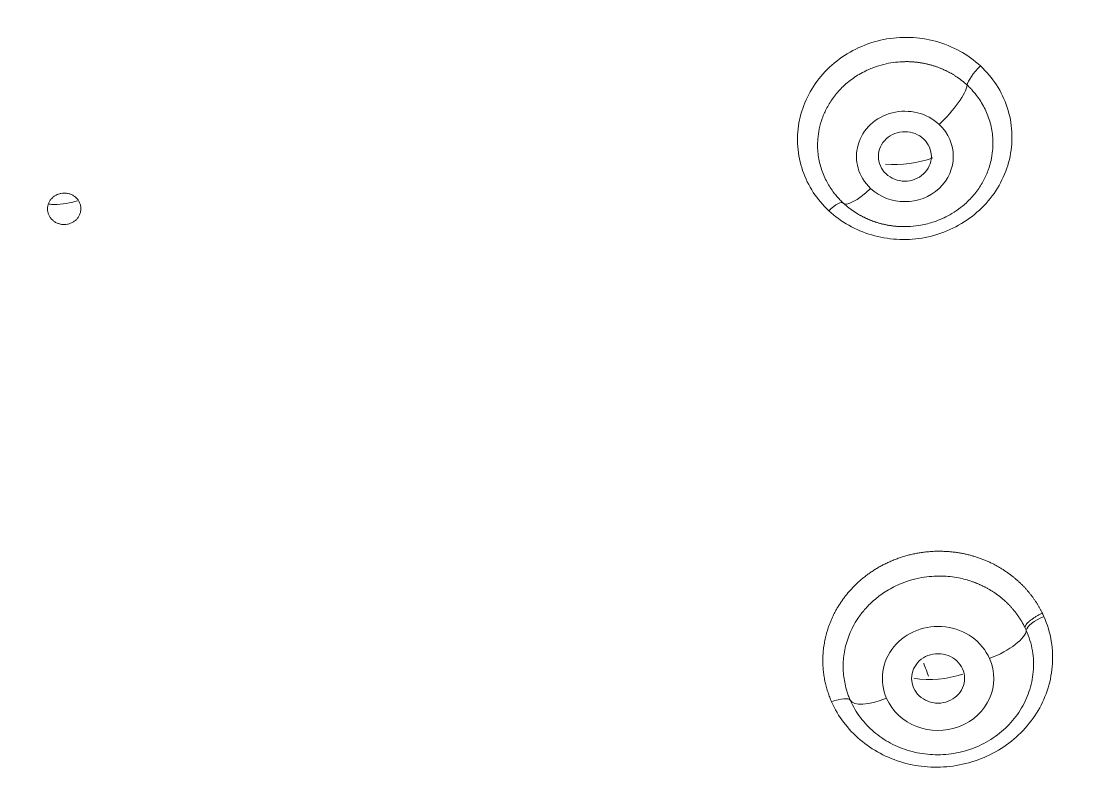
# Model space of a CAD drawing. Extents: x 1797 to 2925, y 0 to 827.
# Drawn here: x 2286.64 to 2302.77, y 564.28 to 575.85 of the extents above; entities that cross this region are included whole.
import ezdxf

# ---------------------------------------------------------------- set-up
doc = ezdxf.new("R2010")
doc.units = 0
doc.header["$LTSCALE"] = 30
doc.header["$MEASUREMENT"] = 0
doc.layers.add('1', color=7, linetype='CONTINUOUS')

msp = doc.modelspace()

# ---------------------------------------------------------------- linework, layer by layer
at = {"layer": '1', "color": 7, "linetype": 'Continuous', "lineweight": 18}
for centre, major_axis, ratio, start_param, end_param in [((2265.366, 552.468), (57.67, 0), 0.93358, 5.498085, 8.635877), ((2265.366, 552.451), (57.518, 0), 0.93358, 5.498085, 10.209879), ((2301.124, 575.073), (-0.204, -0.22), 0.261418, 4.491237, 5.940965), ((2298.835, 572.887), (0.205, 0.219), 0.262001, 6.251095, 7.630131), ((2302.081, 566.759), (-0.274, -0.122), 0.331089, 4.608517, 6.119946), ((2300.473, 566.139), (1.44, 0), 0.93358, 0.392699, 0.425875), ((2265.366, 554.875), (36.924, 0), 0.93358, 0.327432, 0.333461), ((2298.877, 565.47), (0.274, 0.122), 0.331089, 0.027191, 1.463259)]:
    msp.add_ellipse(centre, major_axis=major_axis, ratio=ratio, start_param=start_param, end_param=end_param, dxfattribs=at)
at = {"layer": '1', "color": 7, "linetype": 'Continuous', "lineweight": 13}
for centre, major_axis, ratio, start_param, end_param in [((2265.366, 552.269), (57.048, 0), 0.93358, 5.498085, 10.209879), ((2265.366, 552.249), (56.129, 0), 0.93358, 5.397226, 10.310738), ((2265.366, 552.333), (55.427, 0), 0.93358, 5.397283, 10.31068), ((2265.366, 552.862), (-51, 0), 0.93358, 1.799723, 4.712389), ((2300.489, 574.505), (0.409, 0.439), 0.253404, 4.447342, 5.941751), ((2299.972, 573.807), (0.731, 0), 0.93358, 0.785398, 3.926991), ((2299.972, 573.807), (0.731, 0), 0.93358, 3.926991, 7.068583), ((2299.455, 573.539), (-0.409, -0.439), 0.253404, 6.251171, 7.588935), ((2300.473, 565.927), (0.841, 0), 0.93358, 0.392699, 3.534292), ((2301.25, 566.443), (0.548, 0.243), 0.331089, 4.566534, 6.11991), ((2300.473, 565.927), (0.841, 0), 0.93358, 3.534292, 6.675884), ((2299.696, 565.842), (-0.548, -0.243), 0.331089, 0.027191, 1.424941)]:
    msp.add_ellipse(centre, major_axis=major_axis, ratio=ratio, start_param=start_param, end_param=end_param, dxfattribs=at)
at = {"layer": '1', "color": 7, "linetype": 'Continuous', "lineweight": 18}
for points, knots in [([(2324.103, 567.902), (2324.088, 567.986), (2323.967, 568.678), (2323.684, 570.135), (2323.151, 572.408), (2322.395, 575.062), (2321.407, 577.92), (2320.211, 580.816), (2318.387, 584.587), (2315.688, 589.115), (2312.467, 593.336), (2309.6, 596.494), (2307.322, 598.735), (2305.027, 600.757), (2302.859, 602.479), (2300.966, 603.853), (2299.401, 604.905), (2298.193, 605.67), (2297.245, 606.244), (2296.322, 606.782), (2295.177, 607.423), (2293.67, 608.216), (2291.351, 609.347), (2288.174, 610.707), (2284.095, 612.141), (2279.565, 613.371), (2274.59, 614.315), (2269.923, 614.806), (2265.687, 614.951), (2261.973, 614.863), (2258.206, 614.549), (2254.201, 613.972), (2250.216, 613.129), (2246.437, 612.059), (2243.392, 611), (2241.003, 610.044), (2239.194, 609.244), (2237.724, 608.543), (2236.42, 607.882), (2235.112, 607.181), (2233.644, 606.345), (2231.831, 605.239), (2229.597, 603.751), (2226.944, 601.781), (2224.021, 599.322), (2220.911, 596.309), (2217.801, 592.769), (2214.939, 588.87), (2212.49, 584.842), (2210.499, 580.847), (2208.927, 576.932), (2207.737, 573.136), (2206.971, 569.945), (2206.646, 568.019), (2206.544, 567.319)], [0, 0, 0, 0, 0.001588, 0.013126, 0.027789, 0.04558, 0.065218, 0.084873, 0.104532, 0.143846, 0.183174, 0.202849, 0.222528, 0.241892, 0.258858, 0.273049, 0.284465, 0.293107, 0.298976, 0.304539, 0.312444, 0.322691, 0.335281, 0.358941, 0.384767, 0.412706, 0.442761, 0.474929, 0.496111, 0.51812, 0.540956, 0.563325, 0.590147, 0.613541, 0.633505, 0.647888, 0.659751, 0.669092, 0.677224, 0.686109, 0.695892, 0.707751, 0.724579, 0.744632, 0.76791, 0.794412, 0.824139, 0.854874, 0.884154, 0.911977, 0.938344, 0.963257, 0.986713, 1, 1, 1, 1]), ([(2206.477, 567.001), (2206.734, 568.705), (2207.436, 572.186), (2208.761, 576.463), (2209.776, 579.02), (2210.497, 580.707), (2210.88, 581.543), (2212.904, 585.674), (2215.365, 589.62), (2218.31, 593.238), (2219.525, 594.658), (2220.151, 595.354), (2222.085, 597.396), (2224.806, 600.002), (2228.533, 602.932), (2230.898, 604.531), (2232.503, 605.56), (2233.319, 606.056), (2237.461, 608.44), (2241.855, 610.444), (2246.457, 611.925), (2248.313, 612.474), (2249.248, 612.728), (2252.071, 613.423), (2255.884, 614.177), (2260.727, 614.681), (2263.645, 614.782), (2265.592, 614.805), (2266.565, 614.794), (2271.428, 614.628), (2276.274, 614.014), (2280.982, 612.857), (2282.851, 612.352), (2283.78, 612.077), (2286.541, 611.191), (2290.16, 609.839), (2294.485, 607.746), (2296.972, 606.316), (2298.604, 605.325), (2299.407, 604.811), (2303.351, 602.149), (2307.014, 599.125), (2310.239, 595.722), (2311.493, 594.331), (2312.101, 593.622), (2313.869, 591.452), (2316.073, 588.451), (2318.424, 584.466), (2319.64, 581.987), (2320.407, 580.317), (2320.768, 579.473), (2322.462, 575.213), (2323.559, 571.324), (2324.199, 567.366), (2324.254, 567.002)], [0, 0, 0, 0, 0.032488, 0.066794, 0.083947, 0.083947, 0.1011, 0.1011, 0.169711, 0.186864, 0.186864, 0.204017, 0.204017, 0.238323, 0.272629, 0.289782, 0.289782, 0.306935, 0.306935, 0.375547, 0.3927, 0.3927, 0.409853, 0.409853, 0.444159, 0.478464, 0.495617, 0.495617, 0.51277, 0.51277, 0.581382, 0.598535, 0.598535, 0.615688, 0.615688, 0.649994, 0.6843, 0.701453, 0.701453, 0.718606, 0.718606, 0.787218, 0.804371, 0.804371, 0.821524, 0.821524, 0.855829, 0.890135, 0.907288, 0.907288, 0.924441, 0.924441, 0.993053, 1, 1, 1, 1]), ([(2299.042, 573.104), (2299.046, 573.1), (2299.054, 573.093), (2299.067, 573.081), (2299.08, 573.07), (2299.093, 573.059), (2299.106, 573.048), (2299.12, 573.037), (2299.134, 573.026), (2299.147, 573.016), (2299.162, 573.005), (2299.176, 572.995), (2299.191, 572.985), (2299.205, 572.975), (2299.22, 572.965), (2299.235, 572.955), (2299.251, 572.946), (2299.266, 572.936), (2299.282, 572.927), (2299.298, 572.918), (2299.314, 572.909), (2299.33, 572.901), (2299.347, 572.892), (2299.364, 572.884), (2299.38, 572.876), (2299.397, 572.868), (2299.415, 572.861), (2299.432, 572.853), (2299.45, 572.846), (2299.467, 572.839), (2299.485, 572.832), (2299.503, 572.826), (2299.522, 572.82), (2299.54, 572.814), (2299.559, 572.808), (2299.577, 572.802), (2299.596, 572.797), (2299.615, 572.792), (2299.634, 572.787), (2299.654, 572.783), (2299.673, 572.778), (2299.693, 572.774), (2299.712, 572.77), (2299.732, 572.767), (2299.752, 572.764), (2299.772, 572.761), (2299.792, 572.758), (2299.813, 572.756), (2299.833, 572.754), (2299.853, 572.752), (2299.874, 572.75), (2299.895, 572.749), (2299.915, 572.748), (2299.936, 572.748), (2299.984, 572.747), (2300.076, 572.75), (2300.23, 572.769), (2300.431, 572.82), (2300.67, 572.927), (2300.882, 573.081), (2301.044, 573.257), (2301.152, 573.42), (2301.211, 573.549), (2301.237, 573.622), (2301.243, 573.639)], [0, 0, 0, 0, 0.006457, 0.012936, 0.01944, 0.025966, 0.032516, 0.039089, 0.045685, 0.052305, 0.058948, 0.065615, 0.072305, 0.079019, 0.085756, 0.092516, 0.0993, 0.106107, 0.112938, 0.119792, 0.12667, 0.133571, 0.140496, 0.147445, 0.154417, 0.161413, 0.168432, 0.175475, 0.182541, 0.189632, 0.196745, 0.203883, 0.211044, 0.218229, 0.225438, 0.23267, 0.239926, 0.247206, 0.25451, 0.261838, 0.269189, 0.276564, 0.283963, 0.291386, 0.298832, 0.306303, 0.313797, 0.321316, 0.328858, 0.336424, 0.344014, 0.351628, 0.359266, 0.366928, 0.374614, 0.411676, 0.468363, 0.544695, 0.640694, 0.756378, 0.836023, 0.910296, 0.979176, 1, 1, 1, 1]), ([(2298.798, 573.418), (2298.829, 573.362), (2298.869, 573.299), (2298.923, 573.231), (2298.945, 573.204), (2298.969, 573.178), (2298.992, 573.153), (2299.017, 573.128), (2299.033, 573.112), (2299.042, 573.104)], [0, 0, 0, 0, 0.478133, 0.565855, 0.653279, 0.740405, 0.827234, 0.913765, 1, 1, 1, 1]), ([(2287.109, 572.848), (2287.097, 572.859), (2287.087, 572.871), (2287.073, 572.89), (2287.069, 572.896), (2287.061, 572.91), (2287.058, 572.917), (2287.048, 572.939), (2287.044, 572.953), (2287.037, 572.984), (2287.035, 572.999), (2287.035, 573.03), (2287.037, 573.046), (2287.042, 573.068), (2287.044, 573.076), (2287.049, 573.091), (2287.054, 573.106), (2287.061, 573.12), (2287.069, 573.133), (2287.073, 573.14), (2287.087, 573.16), (2287.097, 573.172), (2287.114, 573.188), (2287.12, 573.194), (2287.133, 573.204), (2287.14, 573.208), (2287.161, 573.221), (2287.175, 573.229), (2287.198, 573.238), (2287.206, 573.24), (2287.222, 573.245), (2287.229, 573.247), (2287.254, 573.252), (2287.27, 573.254), (2287.295, 573.254), (2287.303, 573.253), (2287.319, 573.252), (2287.336, 573.25), (2287.352, 573.246), (2287.367, 573.242), (2287.375, 573.239), (2287.398, 573.23), (2287.413, 573.223), (2287.44, 573.206), (2287.453, 573.197), (2287.465, 573.186)], [0, 0, 0, 0, 0.0625, 0.0625, 0.09375, 0.09375, 0.125, 0.125, 0.1875, 0.1875, 0.25, 0.25, 0.3125, 0.3125, 0.34375, 0.34375, 0.375, 0.40625, 0.40625, 0.4375, 0.4375, 0.5, 0.5, 0.53125, 0.53125, 0.5625, 0.5625, 0.625, 0.625, 0.65625, 0.65625, 0.6875, 0.6875, 0.75, 0.75, 0.78125, 0.78125, 0.8125, 0.84375, 0.84375, 0.875, 0.875, 0.9375, 0.9375, 1, 1, 1, 1]), ([(2287.059, 573.086), (2287.085, 573.084), (2287.23, 573.079), (2287.376, 573.102), (2287.49, 573.138)], [0, 0, 0, 0, 0.177949, 1, 1, 1, 1]), ([(2287.465, 573.186), (2287.477, 573.175), (2287.487, 573.163), (2287.5, 573.144), (2287.505, 573.137), (2287.512, 573.123), (2287.516, 573.116), (2287.525, 573.095), (2287.53, 573.08), (2287.537, 573.05), (2287.539, 573.034), (2287.539, 573.003), (2287.537, 572.988), (2287.532, 572.965), (2287.53, 572.957), (2287.525, 572.942), (2287.52, 572.928), (2287.513, 572.914), (2287.505, 572.9), (2287.501, 572.893), (2287.487, 572.874), (2287.477, 572.861), (2287.46, 572.845), (2287.453, 572.84), (2287.441, 572.83), (2287.434, 572.825), (2287.413, 572.812), (2287.399, 572.805), (2287.376, 572.796), (2287.368, 572.793), (2287.352, 572.788), (2287.344, 572.786), (2287.32, 572.781), (2287.304, 572.78), (2287.279, 572.779), (2287.271, 572.78), (2287.254, 572.781), (2287.238, 572.783), (2287.222, 572.787), (2287.206, 572.792), (2287.199, 572.794), (2287.176, 572.803), (2287.161, 572.81), (2287.134, 572.827), (2287.121, 572.837), (2287.109, 572.848)], [0, 0, 0, 0, 0.0625, 0.0625, 0.09375, 0.09375, 0.125, 0.125, 0.1875, 0.1875, 0.25, 0.25, 0.3125, 0.3125, 0.34375, 0.34375, 0.375, 0.40625, 0.40625, 0.4375, 0.4375, 0.5, 0.5, 0.53125, 0.53125, 0.5625, 0.5625, 0.625, 0.625, 0.65625, 0.65625, 0.6875, 0.6875, 0.75, 0.75, 0.78125, 0.78125, 0.8125, 0.84375, 0.84375, 0.875, 0.875, 0.9375, 0.9375, 1, 1, 1, 1]), ([(2301.785, 566.694), (2301.782, 566.699), (2301.777, 566.71), (2301.769, 566.725), (2301.761, 566.741), (2301.753, 566.756), (2301.744, 566.771), (2301.735, 566.786), (2301.726, 566.801), (2301.717, 566.816), (2301.708, 566.831), (2301.698, 566.846), (2301.688, 566.861), (2301.678, 566.876), (2301.667, 566.89), (2301.657, 566.905), (2301.646, 566.919), (2301.635, 566.933), (2301.623, 566.947), (2301.612, 566.961), (2301.6, 566.975), (2301.588, 566.989), (2301.576, 567.003), (2301.564, 567.016), (2301.551, 567.03), (2301.538, 567.043), (2301.525, 567.056), (2301.512, 567.069), (2301.498, 567.082), (2301.485, 567.095), (2301.471, 567.107), (2301.457, 567.12), (2301.442, 567.132), (2301.428, 567.144), (2301.413, 567.156), (2301.398, 567.168), (2301.383, 567.179), (2301.368, 567.191), (2301.352, 567.202), (2301.336, 567.213), (2301.32, 567.224), (2301.304, 567.234), (2301.288, 567.245), (2301.271, 567.255), (2301.255, 567.265), (2301.238, 567.275), (2301.221, 567.285), (2301.203, 567.294), (2301.186, 567.303), (2301.168, 567.312), (2301.151, 567.321), (2301.133, 567.33), (2301.115, 567.338), (2301.096, 567.346), (2301.078, 567.354), (2301.059, 567.362), (2301.041, 567.37), (2301.022, 567.377), (2301.003, 567.384), (2300.925, 567.411), (2300.77, 567.453), (2300.514, 567.481), (2300.208, 567.458), (2299.918, 567.371), (2299.678, 567.243), (2299.503, 567.112), (2299.367, 566.974), (2299.264, 566.84), (2299.168, 566.678), (2299.088, 566.48), (2299.04, 566.243), (2299.038, 566.01), (2299.065, 565.848), (2299.092, 565.754), (2299.102, 565.721), (2299.113, 565.688), (2299.124, 565.656), (2299.137, 565.625), (2299.146, 565.604), (2299.15, 565.594)], [0, 0, 0, 0, 0.004102, 0.008213, 0.012333, 0.016461, 0.020598, 0.024745, 0.0289, 0.033063, 0.037236, 0.041417, 0.045608, 0.049807, 0.054015, 0.058231, 0.062457, 0.066691, 0.070934, 0.075186, 0.079447, 0.083717, 0.087995, 0.092283, 0.096579, 0.100884, 0.105197, 0.10952, 0.113851, 0.118192, 0.122541, 0.126899, 0.131265, 0.135641, 0.140025, 0.144418, 0.14882, 0.153231, 0.157651, 0.162079, 0.166516, 0.170962, 0.175417, 0.179881, 0.184354, 0.188835, 0.193325, 0.197824, 0.202332, 0.206848, 0.211374, 0.215908, 0.220451, 0.225003, 0.229563, 0.234133, 0.238711, 0.243298, 0.247893, 0.252498, 0.299213, 0.356667, 0.424829, 0.503657, 0.558833, 0.608654, 0.653122, 0.692242, 0.72602, 0.785144, 0.842388, 0.897761, 0.951273, 0.959507, 0.967695, 0.975839, 0.983938, 0.991991, 1, 1, 1, 1]), ([(2301.804, 566.653), (2301.847, 566.555), (2301.91, 566.348), (2301.922, 566.03), (2301.857, 565.723), (2301.723, 565.442), (2301.526, 565.196), (2301.276, 564.997), (2300.986, 564.856), (2300.672, 564.778), (2300.352, 564.768), (2300.04, 564.823), (2299.751, 564.94), (2299.498, 565.113), (2299.291, 565.332), (2299.19, 565.504), (2299.15, 565.594)], [0, 0, 0, 0, 0.07595, 0.151322, 0.224121, 0.295705, 0.367536, 0.439273, 0.510991, 0.582405, 0.65311, 0.723009, 0.792375, 0.861565, 0.930582, 1, 1, 1, 1])]:
    msp.add_open_spline(points, degree=3, knots=knots, dxfattribs=at)
at = {"layer": '1', "color": 7, "linetype": 'Continuous', "lineweight": 13}
for points, knots in [([(2325.003, 561.975), (2324.255, 566.343), (2321.332, 575.987), (2312.699, 589.405), (2299.38, 600.661), (2283.137, 607.826), (2265.365, 610.285), (2247.594, 607.826), (2231.351, 600.661), (2218.032, 589.405), (2209.218, 575.705), (2206.288, 565.712), (2205.572, 561.011)], [0, 0, 0, 0, 0.082805, 0.186343, 0.289882, 0.39342, 0.496959, 0.600497, 0.704035, 0.807574, 0.911112, 1, 1, 1, 1]), ([(2307.926, 513.159), (2307.938, 513.17), (2307.978, 513.208), (2308.062, 513.287), (2308.195, 513.413), (2308.376, 513.585), (2308.604, 513.804), (2308.878, 514.072), (2309.198, 514.387), (2309.562, 514.753), (2309.97, 515.169), (2310.418, 515.638), (2310.907, 516.16), (2311.432, 516.737), (2311.993, 517.371), (2312.587, 518.063), (2313.211, 518.815), (2313.862, 519.629), (2314.537, 520.507), (2315.232, 521.45), (2315.944, 522.46), (2316.669, 523.54), (2317.402, 524.691), (2318.138, 525.915), (2318.873, 527.212), (2319.6, 528.586), (2320.316, 530.037), (2321.013, 531.566), (2321.686, 533.174), (2322.328, 534.862), (2322.932, 536.629), (2323.491, 538.477), (2323.997, 540.404), (2324.443, 542.411), (2324.819, 544.495), (2325.119, 546.656), (2325.333, 548.89), (2325.454, 551.195), (2325.473, 553.567), (2325.38, 556.002), (2325.168, 558.496), (2324.825, 561.042), (2324.345, 563.634), (2323.719, 566.266), (2322.939, 568.928), (2321.997, 571.612), (2321.009, 574.008), (2320.026, 576.113), (2319.093, 577.929), (2318.077, 579.737), (2316.976, 581.534), (2315.789, 583.314), (2314.514, 585.075), (2313.152, 586.811), (2311.7, 588.519), (2310.158, 590.192), (2308.526, 591.828), (2306.804, 593.421), (2304.993, 594.966), (2303.093, 596.458), (2301.105, 597.892), (2299.03, 599.263), (2296.869, 600.565), (2294.624, 601.793), (2292.299, 602.941), (2289.894, 604.005), (2287.415, 604.979), (2284.863, 605.857), (2282.243, 606.635), (2279.559, 607.305), (2276.815, 607.864), (2274.017, 608.308), (2271.171, 608.63), (2268.281, 608.828), (2264.867, 608.906), (2260.944, 608.77), (2256.546, 608.314), (2252.195, 607.559), (2247.916, 606.508), (2243.732, 605.164), (2239.665, 603.537), (2235.736, 601.637), (2231.967, 599.472), (2228.381, 597.052), (2224.994, 594.394), (2221.825, 591.51), (2218.891, 588.418), (2216.21, 585.131), (2213.795, 581.67), (2211.658, 578.052), (2209.607, 573.882), (2207.781, 569.125), (2206.342, 563.781), (2205.468, 558.331), (2205.174, 552.827), (2205.457, 547.322), (2206.273, 542.136), (2207.467, 537.531), (2208.794, 533.724), (2210.105, 530.655), (2211.274, 528.289), (2212.472, 526.099), (2213.721, 524.037), (2215.051, 522.064), (2216.135, 520.578), (2216.984, 519.481), (2217.69, 518.607), (2218.365, 517.803), (2219.069, 516.993), (2219.681, 516.316), (2220.181, 515.778), (2220.552, 515.388), (2220.903, 515.024), (2221.236, 514.686), (2221.548, 514.372), (2221.841, 514.083), (2222.112, 513.819), (2222.362, 513.578), (2222.591, 513.36), (2222.736, 513.224), (2222.805, 513.159)], [0, 0, 0, 0, 0.000179, 0.000603, 0.00127, 0.002183, 0.00334, 0.004741, 0.006386, 0.008277, 0.010411, 0.01279, 0.015413, 0.018281, 0.021393, 0.02475, 0.028351, 0.032196, 0.036286, 0.04062, 0.045199, 0.050022, 0.055089, 0.060401, 0.065958, 0.071758, 0.077804, 0.084093, 0.090627, 0.097406, 0.104428, 0.111695, 0.119206, 0.126961, 0.134961, 0.143206, 0.151695, 0.160428, 0.169406, 0.178628, 0.188094, 0.197805, 0.20776, 0.21796, 0.228404, 0.239092, 0.250024, 0.257544, 0.265167, 0.272896, 0.280729, 0.288666, 0.296708, 0.304854, 0.313104, 0.321459, 0.329918, 0.338482, 0.34715, 0.355923, 0.3648, 0.373782, 0.382867, 0.392057, 0.401352, 0.410752, 0.420256, 0.429863, 0.439576, 0.449392, 0.459314, 0.46934, 0.47947, 0.489704, 0.500043, 0.515667, 0.531291, 0.546915, 0.562538, 0.578162, 0.593786, 0.60941, 0.625034, 0.640657, 0.656282, 0.671906, 0.68753, 0.703153, 0.718778, 0.734402, 0.750026, 0.770854, 0.791682, 0.81251, 0.833338, 0.854167, 0.874994, 0.892773, 0.907913, 0.920413, 0.930274, 0.937493, 0.948337, 0.95716, 0.963963, 0.968745, 0.972532, 0.976398, 0.980345, 0.984372, 0.986462, 0.988435, 0.990291, 0.99203, 0.993651, 0.995155, 0.996542, 0.997812, 0.998965, 1, 1, 1, 1]), ([(2223.353, 513.341), (2223.338, 513.355), (2223.291, 513.399), (2223.136, 513.547), (2223.026, 513.651), (2222.747, 513.92), (2222.577, 514.085), (2222.178, 514.478), (2221.948, 514.707), (2221.435, 515.229), (2221.15, 515.523), (2220.529, 516.181), (2220.193, 516.544), (2219.475, 517.344), (2219.093, 517.781), (2218.29, 518.732), (2217.869, 519.247), (2216.998, 520.36), (2216.547, 520.958), (2215.625, 522.241), (2215.153, 522.927), (2214.2, 524.391), (2213.718, 525.169), (2212.757, 526.822), (2212.278, 527.697), (2211.335, 529.546), (2210.872, 530.521), (2209.977, 532.572), (2209.545, 533.649), (2208.731, 535.907), (2208.348, 537.088), (2207.65, 539.553), (2207.336, 540.837), (2206.796, 543.507), (2206.57, 544.892), (2206.23, 547.759), (2206.114, 549.24), (2206.015, 552.291), (2206.031, 553.86), (2206.219, 557.074), (2206.39, 558.719), (2206.911, 562.071), (2207.261, 563.777), (2208.158, 567.23), (2208.706, 568.978), (2210.021, 572.49), (2210.788, 574.255), (2212.561, 577.774), (2213.567, 579.528), (2215.827, 582.992), (2217.082, 584.702), (2219.852, 588.041), (2221.367, 589.669), (2224.661, 592.802), (2226.439, 594.308), (2229.3, 596.442), (2230.286, 597.132), (2232.321, 598.464), (2233.37, 599.107), (2236.61, 600.953), (2238.893, 602.076), (2243.683, 604.062), (2246.189, 604.924), (2251.393, 606.337), (2254.09, 606.888), (2258.246, 607.45), (2259.649, 607.593), (2261.777, 607.738), (2262.49, 607.774), (2263.564, 607.811), (2264.102, 607.825), (2264.732, 607.833), (2265.048, 607.835), (2265.206, 607.836), (2265.285, 607.836), (2265.324, 607.836), (2265.344, 607.836), (2265.354, 607.836), (2265.359, 607.836), (2265.361, 607.836), (2265.362, 607.836), (2265.363, 607.836), (2265.364, 607.836), (2271.184, 607.836), (2282.826, 606.227), (2298.786, 599.183), (2307.511, 591.809), (2314.902, 583.412), (2317.931, 578.702), (2322.393, 568.663), (2323.827, 563.335), (2324.98, 552.52), (2324.698, 547.033), (2322.439, 536.372), (2320.462, 531.198), (2316.357, 524.003), (2314.021, 520.547), (2311.295, 517.36), (2309.394, 515.303), (2308.402, 514.307), (2307.378, 513.342)], [0, 0, 0, 0, 0.015625, 0.015625, 0.03125, 0.03125, 0.046875, 0.046875, 0.0625, 0.0625, 0.078125, 0.078125, 0.09375, 0.09375, 0.109375, 0.109375, 0.125, 0.125, 0.140625, 0.140625, 0.15625, 0.15625, 0.171875, 0.171875, 0.1875, 0.1875, 0.203125, 0.203125, 0.21875, 0.21875, 0.234375, 0.234375, 0.25, 0.25, 0.265625, 0.265625, 0.28125, 0.28125, 0.296875, 0.296875, 0.3125, 0.3125, 0.328125, 0.328125, 0.34375, 0.34375, 0.359375, 0.359375, 0.375, 0.375, 0.390625, 0.390625, 0.40625, 0.40625, 0.421875, 0.421875, 0.429687, 0.429687, 0.4375, 0.4375, 0.453125, 0.453125, 0.46875, 0.46875, 0.484375, 0.484375, 0.492187, 0.492187, 0.496094, 0.496094, 0.498047, 0.499023, 0.499512, 0.499756, 0.499878, 0.499939, 0.499969, 0.499985, 0.499992, 0.499996, 0.499998, 0.499998, 0.5, 0.5, 0.5625, 0.625, 0.6875, 0.6875, 0.75, 0.75, 0.8125, 0.8125, 0.875, 0.875, 0.9375, 0.9375, 0.96875, 0.984375, 0.984375, 1, 1, 1, 1]), ([(2304.563, 511.712), (2304.6, 511.744), (2304.674, 511.809), (2304.784, 511.906), (2304.894, 512.003), (2305.003, 512.1), (2305.112, 512.196), (2305.22, 512.292), (2305.327, 512.388), (2305.433, 512.484), (2305.539, 512.579), (2305.644, 512.674), (2305.749, 512.769), (2305.853, 512.864), (2305.956, 512.958), (2306.059, 513.052), (2306.161, 513.146), (2306.262, 513.24), (2306.363, 513.333), (2306.463, 513.426), (2306.562, 513.519), (2306.661, 513.611), (2306.759, 513.703), (2306.856, 513.795), (2306.953, 513.887), (2307.049, 513.979), (2307.144, 514.07), (2307.239, 514.161), (2307.333, 514.251), (2307.426, 514.342), (2307.519, 514.432), (2307.611, 514.522), (2307.932, 514.836), (2308.472, 515.374), (2309.216, 516.143), (2309.932, 516.912), (2310.552, 517.604), (2311.086, 518.218), (2311.541, 518.756), (2311.988, 519.299), (2312.428, 519.847), (2312.86, 520.4), (2313.284, 520.958), (2313.701, 521.521), (2314.11, 522.089), (2314.512, 522.662), (2314.906, 523.239), (2315.292, 523.822), (2315.924, 524.802), (2316.772, 526.195), (2317.788, 528.02), (2318.727, 529.876), (2319.689, 531.979), (2320.64, 534.333), (2321.536, 536.943), (2322.19, 539.236), (2322.659, 541.197), (2322.992, 542.816), (2323.271, 544.438), (2323.497, 546.063), (2323.711, 548.065), (2323.862, 550.44), (2323.888, 553.181), (2323.783, 555.551), (2323.609, 557.554), (2323.412, 559.194), (2323.163, 560.821), (2322.863, 562.433), (2322.431, 564.404), (2321.821, 566.714), (2320.976, 569.338), (2320.075, 571.702), (2319.155, 573.817), (2318.248, 575.694), (2317.27, 577.53), (2316.1, 579.535), (2314.71, 581.689), (2313.07, 583.962), (2311.459, 585.969), (2309.909, 587.733), (2308.448, 589.274), (2306.93, 590.757), (2305.175, 592.348), (2303.165, 594.019), (2300.876, 595.736), (2298.501, 597.342), (2296.044, 598.835), (2293.506, 600.212), (2291.333, 601.259), (2289.562, 602.035), (2288.219, 602.586), (2286.634, 603.193), (2284.802, 603.832), (2282.713, 604.478), (2280.599, 605.05), (2278.819, 605.464), (2277.386, 605.758), (2276.307, 605.96), (2275.223, 606.142), (2274.137, 606.305), (2273.047, 606.45), (2271.954, 606.575), (2270.86, 606.681), (2270.047, 606.746), (2269.519, 606.782), (2269.274, 606.798), (2269.03, 606.813), (2268.786, 606.826), (2268.542, 606.839), (2268.297, 606.851), (2268.053, 606.862), (2267.809, 606.872), (2267.565, 606.881), (2267.32, 606.89), (2267.076, 606.897), (2266.832, 606.903), (2266.587, 606.908), (2266.343, 606.912), (2266.099, 606.916), (2265.854, 606.918), (2265.61, 606.92), (2265.447, 606.92), (2265.365, 606.92)], [0, 0, 0, 0, 0.001083, 0.002161, 0.003234, 0.004303, 0.005367, 0.006426, 0.00748, 0.008529, 0.009574, 0.010614, 0.011649, 0.01268, 0.013706, 0.014727, 0.015743, 0.016755, 0.017761, 0.018764, 0.019761, 0.020754, 0.021742, 0.022725, 0.023704, 0.024678, 0.025647, 0.026612, 0.027572, 0.028527, 0.029477, 0.030423, 0.031365, 0.039376, 0.047252, 0.054996, 0.06261, 0.067826, 0.073038, 0.078247, 0.083453, 0.088658, 0.093862, 0.099065, 0.104269, 0.109474, 0.11468, 0.11989, 0.125102, 0.140784, 0.156415, 0.172013, 0.187599, 0.208569, 0.229381, 0.250087, 0.262676, 0.275208, 0.287695, 0.300148, 0.312578, 0.333586, 0.354399, 0.37507, 0.387684, 0.400229, 0.412716, 0.425158, 0.437564, 0.458587, 0.4794, 0.500054, 0.515804, 0.531455, 0.547029, 0.562548, 0.583545, 0.604358, 0.62504, 0.640746, 0.65638, 0.671967, 0.687533, 0.708465, 0.729274, 0.750024, 0.770891, 0.791699, 0.812515, 0.822941, 0.833354, 0.843763, 0.859399, 0.875008, 0.890624, 0.906254, 0.914066, 0.921875, 0.929686, 0.937503, 0.945319, 0.95313, 0.960939, 0.968752, 0.970491, 0.972229, 0.973967, 0.975704, 0.977441, 0.979178, 0.980914, 0.982649, 0.984385, 0.98612, 0.987855, 0.98959, 0.991325, 0.99306, 0.994794, 0.99653, 0.998265, 1, 1, 1, 1]), ([(2265.365, 606.627), (2265.406, 606.626), (2265.488, 606.626), (2265.61, 606.626), (2265.733, 606.625), (2265.855, 606.625), (2265.978, 606.624), (2266.1, 606.622), (2266.223, 606.621), (2266.345, 606.619), (2266.467, 606.617), (2266.59, 606.615), (2266.712, 606.612), (2266.834, 606.609), (2266.957, 606.606), (2267.079, 606.603), (2267.201, 606.6), (2267.324, 606.596), (2267.446, 606.592), (2267.568, 606.588), (2267.691, 606.583), (2267.813, 606.579), (2267.935, 606.574), (2268.057, 606.568), (2268.18, 606.563), (2268.302, 606.557), (2268.424, 606.551), (2268.546, 606.545), (2268.669, 606.539), (2268.791, 606.532), (2268.913, 606.526), (2269.035, 606.518), (2269.157, 606.511), (2269.28, 606.504), (2269.402, 606.496), (2269.524, 606.488), (2269.962, 606.458), (2270.714, 606.4), (2271.78, 606.299), (2272.843, 606.179), (2274.258, 605.996), (2276.02, 605.721), (2278.118, 605.319), (2280.199, 604.845), (2282.489, 604.239), (2284.976, 603.473), (2287.642, 602.513), (2290.253, 601.432), (2292.805, 600.234), (2295.292, 598.919), (2297.705, 597.493), (2300.04, 595.958), (2302.293, 594.317), (2304.456, 592.576), (2306.525, 590.738), (2308.496, 588.807), (2310.362, 586.788), (2312.12, 584.686), (2313.766, 582.506), (2315.295, 580.253), (2316.704, 577.934), (2317.99, 575.551), (2319.148, 573.113), (2320.177, 570.625), (2321.075, 568.093), (2321.838, 565.522), (2322.465, 562.92), (2322.956, 560.292), (2323.306, 557.644), (2323.518, 554.983), (2323.59, 552.316), (2323.52, 549.649), (2323.311, 546.987), (2322.963, 544.34), (2322.516, 541.928), (2322.009, 539.756), (2321.478, 537.822), (2320.868, 535.901), (2320.183, 534.002), (2319.425, 532.131), (2318.596, 530.29), (2317.691, 528.474), (2316.715, 526.69), (2315.671, 524.943), (2314.56, 523.235), (2313.38, 521.563), (2312.502, 520.413), (2311.976, 519.754), (2311.829, 519.571), (2311.682, 519.389), (2311.533, 519.208), (2311.384, 519.027), (2311.234, 518.847), (2311.083, 518.667), (2310.932, 518.489), (2310.779, 518.31), (2310.626, 518.132), (2310.472, 517.955), (2310.317, 517.779), (2310.161, 517.603), (2310.005, 517.427), (2309.847, 517.252), (2309.689, 517.078), (2309.53, 516.905), (2309.371, 516.732), (2309.21, 516.559), (2309.049, 516.387), (2308.887, 516.216), (2308.724, 516.045), (2308.56, 515.875), (2308.395, 515.706), (2308.23, 515.537), (2308.064, 515.369), (2307.897, 515.201), (2307.729, 515.034), (2307.56, 514.868), (2307.391, 514.702), (2307.221, 514.537), (2307.05, 514.373), (2306.878, 514.209), (2306.705, 514.045), (2306.589, 513.937), (2306.532, 513.883)], [0, 0, 0, 0, 0.000893, 0.001787, 0.00268, 0.003573, 0.004466, 0.005359, 0.006252, 0.007145, 0.008038, 0.008931, 0.009824, 0.010716, 0.011609, 0.012502, 0.013394, 0.014287, 0.015179, 0.016072, 0.016965, 0.017857, 0.01875, 0.019643, 0.020535, 0.021428, 0.022321, 0.023214, 0.024106, 0.024999, 0.025892, 0.026785, 0.027679, 0.028572, 0.029465, 0.030359, 0.031252, 0.039067, 0.046877, 0.054688, 0.062504, 0.07814, 0.093746, 0.109357, 0.125006, 0.14583, 0.166638, 0.187504, 0.208304, 0.229115, 0.250003, 0.270773, 0.291586, 0.312501, 0.333239, 0.354054, 0.375, 0.395709, 0.416524, 0.437499, 0.458186, 0.479002, 0.499997, 0.520672, 0.541488, 0.562496, 0.583169, 0.603985, 0.624994, 0.645677, 0.666493, 0.687493, 0.708193, 0.72901, 0.749991, 0.765529, 0.781111, 0.796759, 0.812493, 0.828052, 0.843643, 0.859283, 0.874994, 0.890575, 0.906173, 0.921807, 0.937495, 0.939279, 0.941062, 0.942845, 0.944628, 0.94641, 0.948193, 0.949976, 0.951759, 0.953542, 0.955325, 0.957108, 0.958891, 0.960675, 0.962458, 0.964242, 0.966026, 0.96781, 0.969595, 0.971379, 0.973164, 0.97495, 0.976736, 0.978522, 0.980309, 0.982096, 0.983884, 0.985672, 0.987461, 0.98925, 0.99104, 0.992831, 0.994622, 0.996414, 0.998207, 1, 1, 1, 1]), ([(2300.912, 574.883), (2300.908, 574.888), (2300.899, 574.896), (2300.885, 574.908), (2300.871, 574.92), (2300.857, 574.932), (2300.842, 574.944), (2300.828, 574.955), (2300.813, 574.967), (2300.798, 574.978), (2300.782, 574.989), (2300.767, 575), (2300.751, 575.011), (2300.735, 575.021), (2300.719, 575.032), (2300.702, 575.042), (2300.685, 575.052), (2300.668, 575.062), (2300.651, 575.071), (2300.634, 575.08), (2300.616, 575.09), (2300.598, 575.098), (2300.58, 575.107), (2300.562, 575.116), (2300.544, 575.124), (2300.525, 575.132), (2300.506, 575.139), (2300.487, 575.147), (2300.468, 575.154), (2300.449, 575.161), (2300.429, 575.168), (2300.409, 575.174), (2300.389, 575.18), (2300.369, 575.186), (2300.349, 575.192), (2300.328, 575.197), (2300.308, 575.202), (2300.287, 575.206), (2300.266, 575.211), (2300.245, 575.215), (2300.224, 575.219), (2300.203, 575.222), (2300.181, 575.225), (2300.159, 575.228), (2300.138, 575.23), (2300.116, 575.233), (2300.094, 575.234), (2300.072, 575.236), (2300.05, 575.237), (2300.027, 575.238), (2300.005, 575.238), (2299.983, 575.238), (2299.925, 575.237), (2299.827, 575.231), (2299.686, 575.207), (2299.534, 575.165), (2299.363, 575.095), (2299.187, 574.991), (2299.024, 574.854), (2298.893, 574.703), (2298.794, 574.546), (2298.723, 574.386), (2298.678, 574.227), (2298.652, 574.048), (2298.655, 573.849), (2298.7, 573.635), (2298.758, 573.494), (2298.795, 573.424), (2298.798, 573.418)], [0, 0, 0, 0, 0.005055, 0.010129, 0.015223, 0.020336, 0.025469, 0.030621, 0.035793, 0.040983, 0.046194, 0.051423, 0.056672, 0.061941, 0.067228, 0.072536, 0.077862, 0.083208, 0.088573, 0.093958, 0.099362, 0.104785, 0.110228, 0.11569, 0.121172, 0.126673, 0.132193, 0.137732, 0.143291, 0.148869, 0.154466, 0.160083, 0.165719, 0.171374, 0.177049, 0.182743, 0.188456, 0.194189, 0.19994, 0.205711, 0.211501, 0.217311, 0.22314, 0.228988, 0.234855, 0.240741, 0.246647, 0.252572, 0.258516, 0.264479, 0.270461, 0.276463, 0.282483, 0.316693, 0.354946, 0.397233, 0.443545, 0.503419, 0.563235, 0.617142, 0.668561, 0.717501, 0.763968, 0.807971, 0.871053, 0.93295, 0.993682, 1, 1, 1, 1]), ([(2301.243, 573.639), (2301.254, 573.674), (2301.277, 573.758), (2301.303, 573.918), (2301.303, 574.119), (2301.259, 574.34), (2301.177, 574.545), (2301.092, 574.68), (2301.032, 574.755), (2301.01, 574.782), (2300.987, 574.808), (2300.963, 574.834), (2300.938, 574.859), (2300.921, 574.875), (2300.912, 574.883)], [0, 0, 0, 0, 0.080916, 0.19106, 0.35984, 0.525424, 0.687798, 0.846953, 0.872288, 0.897692, 0.923165, 0.948708, 0.974319, 1, 1, 1, 1]), ([(2302.046, 566.911), (2302.043, 566.917), (2302.037, 566.929), (2302.028, 566.947), (2302.019, 566.965), (2302.009, 566.983), (2301.999, 567.001), (2301.989, 567.019), (2301.978, 567.037), (2301.967, 567.055), (2301.956, 567.072), (2301.944, 567.09), (2301.932, 567.108), (2301.92, 567.126), (2301.907, 567.144), (2301.894, 567.162), (2301.881, 567.179), (2301.867, 567.197), (2301.853, 567.215), (2301.839, 567.232), (2301.824, 567.249), (2301.809, 567.267), (2301.793, 567.284), (2301.778, 567.301), (2301.762, 567.318), (2301.745, 567.335), (2301.728, 567.352), (2301.711, 567.369), (2301.693, 567.385), (2301.675, 567.401), (2301.657, 567.418), (2301.638, 567.434), (2301.619, 567.45), (2301.6, 567.465), (2301.58, 567.481), (2301.56, 567.496), (2301.54, 567.511), (2301.519, 567.526), (2301.498, 567.541), (2301.476, 567.555), (2301.454, 567.57), (2301.432, 567.584), (2301.409, 567.597), (2301.386, 567.611), (2301.363, 567.624), (2301.339, 567.637), (2301.315, 567.65), (2301.29, 567.662), (2301.266, 567.674), (2301.24, 567.686), (2301.215, 567.697), (2301.189, 567.708), (2301.163, 567.719), (2301.136, 567.729), (2301.11, 567.739), (2301.082, 567.749), (2301.055, 567.758), (2301.027, 567.767), (2300.999, 567.775), (2300.971, 567.783), (2300.942, 567.791), (2300.913, 567.798), (2300.884, 567.804), (2300.855, 567.811), (2300.825, 567.817), (2300.795, 567.822), (2300.764, 567.827), (2300.734, 567.831), (2300.703, 567.835), (2300.672, 567.838), (2300.641, 567.841), (2300.61, 567.843), (2300.578, 567.845), (2300.546, 567.846), (2300.514, 567.847), (2300.482, 567.847), (2300.45, 567.847), (2300.417, 567.846), (2300.385, 567.844), (2300.352, 567.842), (2300.319, 567.839), (2300.286, 567.836), (2300.253, 567.832), (2300.22, 567.827), (2300.187, 567.822), (2300.154, 567.816), (2300.121, 567.81), (2300.088, 567.803), (2300.054, 567.795), (2300.021, 567.787), (2299.988, 567.778), (2299.955, 567.768), (2299.922, 567.758), (2299.889, 567.747), (2299.856, 567.735), (2299.823, 567.722), (2299.79, 567.709), (2299.749, 567.692), (2299.699, 567.669), (2299.641, 567.64), (2299.585, 567.61), (2299.531, 567.578), (2299.478, 567.544), (2299.427, 567.509), (2299.378, 567.472), (2299.331, 567.434), (2299.285, 567.395), (2299.241, 567.355), (2299.2, 567.314), (2299.16, 567.271), (2299.122, 567.228), (2299.085, 567.185), (2299.051, 567.14), (2299.019, 567.095), (2298.988, 567.049), (2298.959, 567.003), (2298.932, 566.956), (2298.907, 566.909), (2298.884, 566.862), (2298.863, 566.815), (2298.843, 566.767), (2298.825, 566.72), (2298.809, 566.672), (2298.795, 566.625), (2298.782, 566.577), (2298.77, 566.53), (2298.761, 566.483), (2298.753, 566.436), (2298.746, 566.389), (2298.741, 566.343), (2298.737, 566.298), (2298.735, 566.252), (2298.734, 566.207), (2298.734, 566.163), (2298.736, 566.119), (2298.739, 566.076), (2298.743, 566.033), (2298.748, 565.991), (2298.754, 565.949), (2298.761, 565.909), (2298.77, 565.868), (2298.779, 565.829), (2298.789, 565.79), (2298.8, 565.752), (2298.812, 565.715), (2298.824, 565.678), (2298.838, 565.643), (2298.852, 565.607), (2298.862, 565.585), (2298.867, 565.573)], [0, 0, 0, 0, 0.003909, 0.007847, 0.011814, 0.01581, 0.019835, 0.023889, 0.027971, 0.032082, 0.036222, 0.040391, 0.044588, 0.048813, 0.053066, 0.057348, 0.061658, 0.065995, 0.070361, 0.074754, 0.079175, 0.083624, 0.0881, 0.092604, 0.097136, 0.101696, 0.106284, 0.1109, 0.115544, 0.120215, 0.124915, 0.129642, 0.134398, 0.139182, 0.143994, 0.148834, 0.153702, 0.158599, 0.163523, 0.168476, 0.173457, 0.178466, 0.183503, 0.188569, 0.193662, 0.198784, 0.203933, 0.209111, 0.214317, 0.21955, 0.224812, 0.230102, 0.23542, 0.240766, 0.24614, 0.251543, 0.256973, 0.262431, 0.267918, 0.273432, 0.278975, 0.284546, 0.290145, 0.295772, 0.301427, 0.30711, 0.312822, 0.318561, 0.324329, 0.330125, 0.335949, 0.341801, 0.347681, 0.353589, 0.359525, 0.36549, 0.371482, 0.377503, 0.383552, 0.389629, 0.395734, 0.401868, 0.408029, 0.414218, 0.420436, 0.426682, 0.432955, 0.439257, 0.445587, 0.451945, 0.458331, 0.464746, 0.471188, 0.477658, 0.484157, 0.490683, 0.497238, 0.50382, 0.515954, 0.527992, 0.539933, 0.551779, 0.563527, 0.57518, 0.586736, 0.598196, 0.60956, 0.620828, 0.631999, 0.643074, 0.654054, 0.664937, 0.675723, 0.686414, 0.697009, 0.707507, 0.717908, 0.728214, 0.738423, 0.748536, 0.758553, 0.768474, 0.778299, 0.788028, 0.79766, 0.807197, 0.816637, 0.825981, 0.835229, 0.844381, 0.853436, 0.862395, 0.871257, 0.880024, 0.888695, 0.89727, 0.905749, 0.914133, 0.922422, 0.930616, 0.938714, 0.946717, 0.954623, 0.962432, 0.970143, 0.977756, 0.98527, 0.992685, 1, 1, 1, 1]), ([(2302.069, 566.862), (2302.066, 566.87), (2302.062, 566.878), (2302.054, 566.895), (2302.05, 566.903), (2302.046, 566.911)], [0, 0, 0, 0, 0.5, 0.5, 1, 1, 1, 1])]:
    msp.add_open_spline(points, degree=3, knots=knots, dxfattribs=at)
at = {"layer": '1', "color": 7, "linetype": 'Continuous', "lineweight": 18}
for points in [[(2301.112, 575.173), (2301.017, 575.262), (2300.808, 575.411), (2300.441, 575.56), (2300.047, 575.619), (2299.648, 575.586), (2299.268, 575.463), (2298.933, 575.258), (2298.661, 574.986), (2298.468, 574.666), (2298.359, 574.315), (2298.341, 573.951), (2298.414, 573.591), (2298.579, 573.255), (2298.734, 573.072), (2298.825, 572.988)], [(2298.825, 572.988), (2298.917, 572.902), (2299.116, 572.757), (2299.467, 572.608), (2299.845, 572.542), (2300.234, 572.561), (2300.613, 572.669), (2300.956, 572.861), (2301.242, 573.126), (2301.452, 573.447), (2301.575, 573.806), (2301.602, 574.18), (2301.533, 574.55), (2301.366, 574.896), (2301.206, 575.086), (2301.112, 575.173)], [(2299.638, 573.601), (2299.581, 573.682), (2299.537, 573.89), (2299.727, 574.152), (2300.06, 574.213), (2300.248, 574.094), (2300.305, 574.013)], [(2300.305, 574.013), (2300.363, 573.932), (2300.406, 573.725), (2300.216, 573.462), (2299.883, 573.402), (2299.696, 573.52), (2299.638, 573.601)], [(2299.679, 573.692), (2299.921, 573.669), (2300.17, 573.703), (2300.396, 573.787)], [(2298.867, 565.573), (2298.916, 565.462), (2299.037, 565.258), (2299.286, 564.993), (2299.591, 564.786), (2299.938, 564.645), (2300.313, 564.579), (2300.701, 564.591), (2301.081, 564.686), (2301.432, 564.858), (2301.733, 565.098), (2301.972, 565.397), (2302.132, 565.734), (2302.211, 566.1), (2302.197, 566.493), (2302.123, 566.74), (2302.069, 566.862)], [(2300.103, 565.785), (2300.063, 565.875), (2300.063, 566.086), (2300.303, 566.31), (2300.643, 566.31), (2300.803, 566.16), (2300.842, 566.07)], [(2300.842, 566.07), (2300.882, 565.98), (2300.882, 565.769), (2300.643, 565.545), (2300.303, 565.545), (2300.143, 565.694), (2300.103, 565.785)], [(2300.106, 565.929), (2300.354, 565.893), (2300.611, 565.914), (2300.847, 565.992)]]:
    msp.add_open_spline(points, degree=3, dxfattribs=at)
at = {"layer": '1', "color": 7, "linetype": 'Continuous', "lineweight": 13}
msp.add_rational_spline([(2302.046, 566.912), (2301.894, 566.844), (2301.787, 566.756), (2301.784, 566.695)], [1.15748646944, 0.947487765856, 0.947504511522, 1.15753670644], degree=3, dxfattribs=at)

doc.saveas('drawing.dxf')
